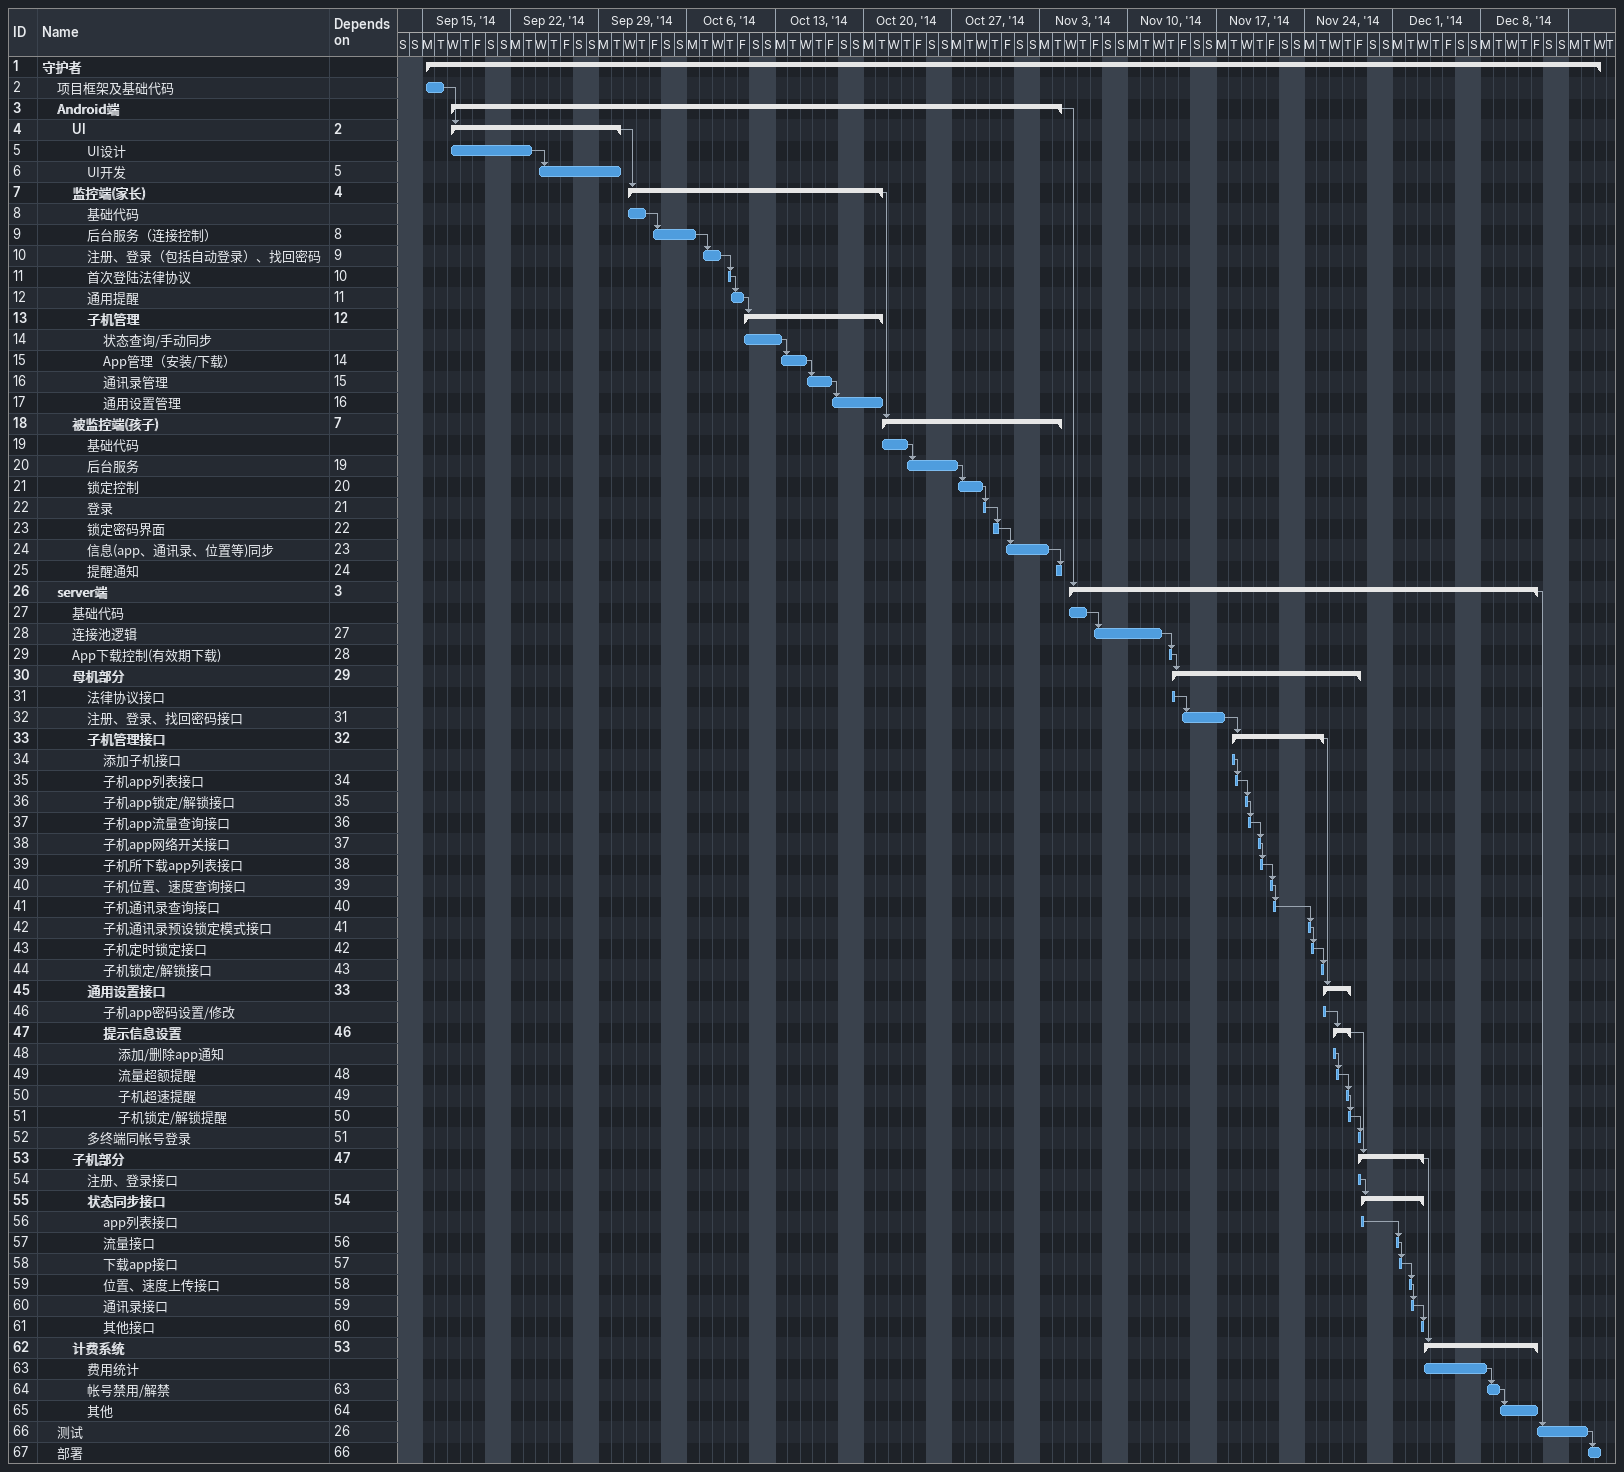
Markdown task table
| ID | Level | Task | Start | Finish | Predecessors |
|---|---|---|---|---|---|
| 1 | 1 | **守护者** | 2014-09-15 | 2014-12-17 |  |
| 2 | 2 | 项目框架及基础代码 | 2014-09-15 | 2014-09-16 |  |
| 3 | 2 | **Android端** | 2014-09-17 | 2014-11-04 |  |
| 4 | 3 | **UI** | 2014-09-17 | 2014-09-30 | 2 |
| 5 | 4 | UI设计 | 2014-09-17 | 2014-09-23 |  |
| 6 | 4 | UI开发 | 2014-09-24 | 2014-09-30 | 5 |
| 7 | 3 | **监控端(家长)** | 2014-10-01 | 2014-10-21 | 4 |
| 8 | 4 | 基础代码 | 2014-10-01 | 2014-10-02 |  |
| 9 | 4 | 后台服务（连接控制） | 2014-10-03 | 2014-10-06 | 8 |
| 10 | 4 | 注册、登录（包括自动登录）、找回密码 | 2014-10-07 | 2014-10-08 | 9 |
| 11 | 4 | 首次登陆法律协议 | 2014-10-09 | 2014-10-09 | 10 |
| 12 | 4 | 通用提醒 | 2014-10-09 | 2014-10-10 | 11 |
| 13 | 4 | **子机管理** | 2014-10-10 | 2014-10-21 | 12 |
| 14 | 5 | 状态查询/手动同步 | 2014-10-10 | 2014-10-13 |  |
| 15 | 5 | App管理（安装/下载） | 2014-10-13 | 2014-10-15 | 14 |
| 16 | 5 | 通讯录管理 | 2014-10-15 | 2014-10-17 | 15 |
| 17 | 5 | 通用设置管理 | 2014-10-17 | 2014-10-21 | 16 |
| 18 | 3 | **被监控端(孩子)** | 2014-10-21 | 2014-11-04 | 7 |
| 19 | 4 | 基础代码 | 2014-10-21 | 2014-10-23 |  |
| 20 | 4 | 后台服务 | 2014-10-23 | 2014-10-27 | 19 |
| 21 | 4 | 锁定控制 | 2014-10-27 | 2014-10-29 | 20 |
| 22 | 4 | 登录 | 2014-10-29 | 2014-10-29 | 21 |
| 23 | 4 | 锁定密码界面 | 2014-10-30 | 2014-10-30 | 22 |
| 24 | 4 | 信息(app、通讯录、位置等)同步 | 2014-10-31 | 2014-11-03 | 23 |
| 25 | 4 | 提醒通知 | 2014-11-04 | 2014-11-04 | 24 |
| 26 | 2 | **server端** | 2014-11-05 | 2014-12-12 | 3 |
| 27 | 3 | 基础代码 | 2014-11-05 | 2014-11-06 |  |
| 28 | 3 | 连接池逻辑 | 2014-11-07 | 2014-11-12 | 27 |
| 29 | 3 | App下载控制(有效期下载) | 2014-11-13 | 2014-11-13 | 28 |
| 30 | 3 | **母机部分** | 2014-11-13 | 2014-11-28 | 29 |
| 31 | 4 | 法律协议接口 | 2014-11-13 | 2014-11-13 |  |
| 32 | 4 | 注册、登录、找回密码接口 | 2014-11-14 | 2014-11-17 | 31 |
| 33 | 4 | **子机管理接口** | 2014-11-18 | 2014-11-25 | 32 |
| 34 | 5 | 添加子机接口 | 2014-11-18 | 2014-11-18 |  |
| 35 | 5 | 子机app列表接口 | 2014-11-18 | 2014-11-18 | 34 |
| 36 | 5 | 子机app锁定/解锁接口 | 2014-11-19 | 2014-11-19 | 35 |
| 37 | 5 | 子机app流量查询接口 | 2014-11-19 | 2014-11-19 | 36 |
| 38 | 5 | 子机app网络开关接口 | 2014-11-20 | 2014-11-20 | 37 |
| 39 | 5 | 子机所下载app列表接口 | 2014-11-20 | 2014-11-20 | 38 |
| 40 | 5 | 子机位置、速度查询接口 | 2014-11-21 | 2014-11-21 | 39 |
| 41 | 5 | 子机通讯录查询接口 | 2014-11-21 | 2014-11-21 | 40 |
| 42 | 5 | 子机通讯录预设锁定模式接口 | 2014-11-24 | 2014-11-24 | 41 |
| 43 | 5 | 子机定时锁定接口 | 2014-11-24 | 2014-11-24 | 42 |
| 44 | 5 | 子机锁定/解锁接口 | 2014-11-25 | 2014-11-25 | 43 |
| 45 | 4 | **通用设置接口** | 2014-11-25 | 2014-11-27 | 33 |
| 46 | 5 | 子机app密码设置/修改 | 2014-11-25 | 2014-11-25 |  |
| 47 | 5 | **提示信息设置** | 2014-11-26 | 2014-11-27 | 46 |
| 48 | 6 | 添加/删除app通知 | 2014-11-26 | 2014-11-26 |  |
| 49 | 6 | 流量超额提醒 | 2014-11-26 | 2014-11-26 | 48 |
| 50 | 6 | 子机超速提醒 | 2014-11-27 | 2014-11-27 | 49 |
| 51 | 6 | 子机锁定/解锁提醒 | 2014-11-27 | 2014-11-27 | 50 |
| 52 | 4 | 多终端同帐号登录 | 2014-11-28 | 2014-11-28 | 51 |
| 53 | 3 | **子机部分** | 2014-11-28 | 2014-12-03 | 47 |
| 54 | 4 | 注册、登录接口 | 2014-11-28 | 2014-11-28 |  |
| 55 | 4 | **状态同步接口** | 2014-11-28 | 2014-12-03 | 54 |
| 56 | 5 | app列表接口 | 2014-11-28 | 2014-11-28 |  |
| 57 | 5 | 流量接口 | 2014-12-01 | 2014-12-01 | 56 |
| 58 | 5 | 下载app接口 | 2014-12-01 | 2014-12-01 | 57 |
| 59 | 5 | 位置、速度上传接口 | 2014-12-02 | 2014-12-02 | 58 |
| 60 | 5 | 通讯录接口 | 2014-12-02 | 2014-12-02 | 59 |
| 61 | 5 | 其他接口 | 2014-12-03 | 2014-12-03 | 60 |
| 62 | 3 | **计费系统** | 2014-12-03 | 2014-12-12 | 53 |
| 63 | 4 | 费用统计 | 2014-12-03 | 2014-12-08 |  |
| 64 | 4 | 帐号禁用/解禁 | 2014-12-08 | 2014-12-09 | 63 |
| 65 | 4 | 其他 | 2014-12-09 | 2014-12-12 | 64 |
| 66 | 2 | 测试 | 2014-12-12 | 2014-12-16 | 26 |
| 67 | 2 | 部署 | 2014-12-16 | 2014-12-17 | 66 |
